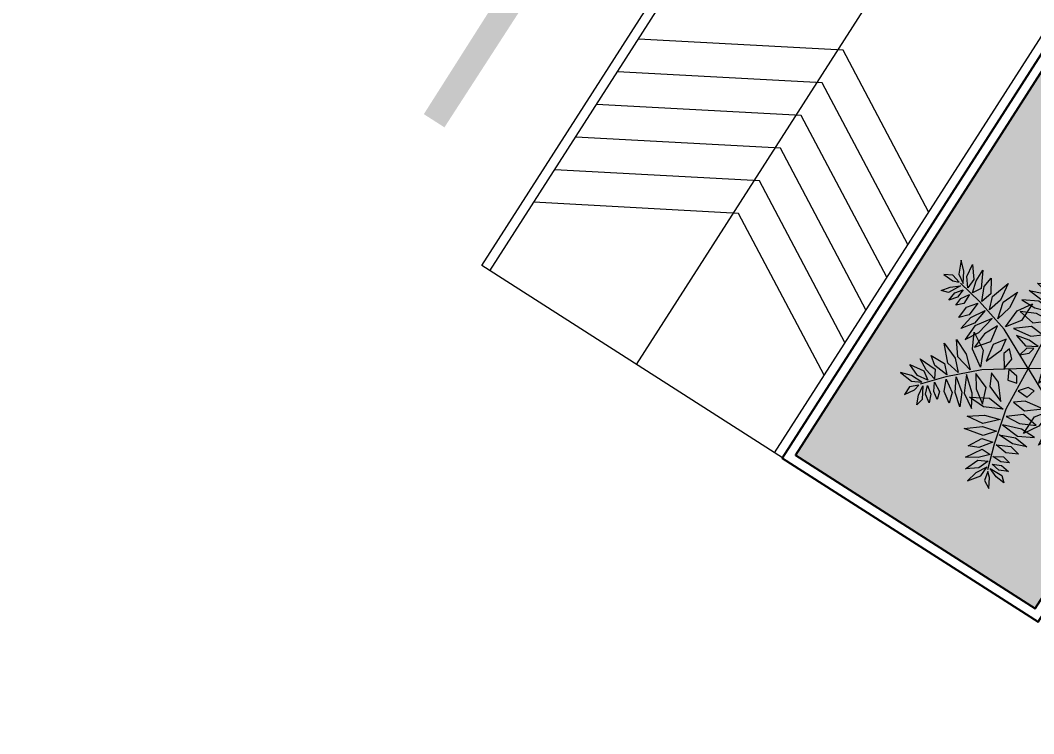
# Model space of a CAD drawing. Header units: inches. Extents: x 249 to 1192, y -18 to 440.
# Drawn here: x 915.28 to 925.79, y 214.72 to 222.12 of the extents above; entities that cross this region are included whole.
import ezdxf

# ---------------------------------------------------------------- set-up
doc = ezdxf.new("R2010")
doc.units = ezdxf.units.IN
doc.header["$MEASUREMENT"] = 0
for name, color, linetype, lineweight in [('DIMENSI', 85, 'Continuous', 20), ('DINDING', 6, 'Continuous', 0), ('VEGETASI', 60, 'Continuous', 0)]:
    doc.layers.add(name, color=color, linetype=linetype, lineweight=lineweight)
doc.layers.add('KANSTEEN', color=204, linetype='Continuous')
doc.layers.add('RUMPUT', color=86, linetype='Continuous')
doc.styles.get("Standard").update_dxf_attribs({"font": 'arial.ttf'})
doc.dimstyles.new('UK. GDG PERTEMUAN', dxfattribs={"dimtxt": 0.5, "dimasz": 0.5, "dimexe": 0.5, "dimexo": 0.05, "dimgap": 0.1, "dimtad": 2, "dimdec": 0, "dimlfac": 100, "dimzin": 0, "dimdsep": 46, "dimtxsty": 'Standard', "dimblk": 'OBLIQUE', "dimcen": 0.09, "dimclrd": 8, "dimclre": 256, "dimclrt": 256, "dimadec": 0, "dimazin": 0, "dimtfac": 1, "dimtdec": 0, "dimtofl": 0, "dimtmove": 0, "dimatfit": 3, "dimldrblk": 'OBLIQUE', "dimfxl": 0, "dimtolj": 1, "dimtzin": 0, "dimarcsym": 0})
pattern_1 = [(57.36874968947846, (-1.13686837721616e-13, 150.3474551388494), (-0.0535506494527033, 0.244197313478704), [0.046875, -0.30667839075]), (12.36874968947846, (-1.13686837721616e-13, 150.3474551388494), (-0.05355064946683093, 0.2441973135431277), [0.04687499999999999, -0.2031249999999999]), (102.3687496894784, (-1.13686837721616e-13, 150.3474551388494), (-0.2441973135431277, -0.05355064946683093), [0.04687499999999999, -0.203125])]

# ---------------------------------------------------------------- blocks, each defined once
blk = doc.blocks.new('_Oblique')
at = {"color": 0, "linetype": 'ByBlock', "lineweight": -2}
blk.add_line((-0.5, -0.5), (0.5, 0.5), dxfattribs=at)
blk = doc.blocks.new('*D549')
at = {"layer": 'DEFPOINTS', "color": 0}
for p in [(912.3841762829372, 219.6241643303049), (910.8924668933257, 217.2944438795872), (921.4207539778722, 212.2342185774839)]:
    blk.add_point(p, dxfattribs=at)
at = {"layer": 'DIMENSI', "lineweight": -2}
for p, q in [((912.3572147731414, 219.5820564095591), (910.6228517953679, 216.8733646721296)), ((921.3937924680764, 212.1921106567382), (920.3877728066141, 210.6209302408642))]:
    blk.add_line(p, q, dxfattribs=at)
at = {"layer": 'DIMENSI', "color": 8, "lineweight": -2}
blk.add_line((920.6573879045719, 211.0420094483218), (910.8924668933257, 217.2944438795872), dxfattribs=at)
at = {"layer": 'DIMENSI', "color": 8, "lineweight": -2, "xscale": 0.5, "yscale": 0.5, "zscale": 0.5}
for p, rotation in [((910.8924668933257, 217.2944438795872), 147.368749689479), ((920.6573879045719, 211.0420094483218), 327.368749689479)]:
    blk.add_blockref('_Oblique', p, dxfattribs=dict(at, rotation=rotation))
at = {"layer": 'DIMENSI', "insert": (915.5833461932581, 213.8690191534439), "char_height": 0.5, "attachment_point": 5, "rotation": 327.36874968947905}
blk.add_mtext('\\A1;1160', dxfattribs=at)
blk = doc.blocks.new('palm')
for p, q in [((-1.634780773412785, 6.334208638436394), (-1.367129875099636, 5.833265981898876)), ((-1.227314728472265, 6.098957992406213), (-1.634780773412785, 6.334208638436394)), ((-0.4976721973653184, 6.598171261226526), (-0.933268885302823, 6.0083710004983)), ((-0.6328262671158882, 6.022963906478253), (-0.4976721973653184, 6.598171261226526)), ((-1.367129875099636, 5.833265981898876), (-1.116997261487995, 5.61956896931224)), ((-1.116997261487995, 5.61956896931224), (-1.227314728472265, 6.098957992406213)), ((-0.9542587877367623, 5.466226492339047), (-0.6328262671158882, 6.022963906478253)), ((-0.933268885302823, 6.0083710004983), (-0.9542587877367623, 5.466226492339047)), ((-0.617978619367932, 5.707567470453796), (-0.07163225590193179, 6.12455317430431)), ((-0.07163225590193179, 6.12455317430431), (-0.3699571186443791, 5.396113719601999)), ((-2.142180098642712, 5.66709308870486), (-1.642042186955223, 5.615879586694064)), ((-1.844592448163894, 5.406202755693812), (-2.142180098642712, 5.66709308870486)), ((-1.13997760383063, 5.415090486741974), (-1.844592448163894, 5.406202755693812)), ((-1.642042186955223, 5.615879586694064), (-1.13997760383063, 5.415090486741974)), ((-0.6300786872743629, 4.239817918321933), (-1.062833803312969, 5.548707470559748)), ((-0.8423899533518124, 5.154200153730926), (-0.617978619367932, 5.707567470453796)), ((-0.3699571186443791, 5.396113719601999), (-0.8423899533518124, 5.154200153730926)), ((-0.7476640996319475, 4.812481176661095), (-0.3023767071572365, 5.277915753482375)), ((-0.3023767071572365, 5.277915753482375), (0.2555234852479771, 5.609050492406823)), ((0.2555234852479771, 5.609050492406823), (-0.2464706868631765, 4.810146099145641)), ((-2.015463505813386, 5.039670203375863), (-1.564459424640518, 5.244467971147969)), ((-1.552841937926132, 4.97052657858876), (-2.015463505813386, 5.039670203375863)), ((-1.818871168536134, 4.639138537109829), (-1.415570112745627, 4.831887384614674)), ((-1.564459424640518, 5.244467971147969), (-1.106123740319163, 5.167901186752715)), ((-1.106123740319163, 5.167901186752715), (-1.552841937926132, 4.97052657858876)), ((-1.415570112745627, 4.831887384614674), (-0.9229482456576079, 4.814705987868365)), ((-0.9229482456576079, 4.814705987868365), (-1.397244204737945, 4.534277813727385)), ((-0.2464706868631765, 4.810146099145641), (-0.7476640996319475, 4.812481176661095)), ((-0.5196406580216717, 4.195851548371138), (-0.05832933301280718, 4.830190766806481)), ((-0.05832933301280718, 4.830190766806481), (0.4548502279649256, 5.04857919056667)), ((0.4548502279649256, 5.04857919056667), (0.06726810097461566, 4.341979773904313)), ((-1.973838966630865, 4.006087751840823), (-1.37867030822963, 4.29591048353177)), ((-1.397244204737945, 4.534277813727385), (-1.818871168536134, 4.639138537109829)), ((-0.7450504778826144, 4.217118887943798), (-1.423823369608726, 3.876589591454831)), ((-1.37867030822963, 4.29591048353177), (-0.7450504778826144, 4.217118887943798)), ((-0.1647095395601355, 2.387528305363958), (-0.6300786872743629, 4.239817918321933)), ((0.06726810097461566, 4.341979773904313), (-0.5196406580216717, 4.195851548371138)), ((0.08528236270649359, 4.173218389929389), (1.113320056872908, 4.40117750952777)), ((1.113320056872908, 4.40117750952777), (0.3620007837307639, 3.805606312627788)), ((3.528181345755002, 3.830063847242855), (3.356750653329073, 4.265277592203347)), ((3.356750653329073, 4.265277592203347), (3.759612747322535, 3.97709557019698)), ((3.759612747322535, 4.300565249999636), (3.836756547840196, 4.688728821478435)), ((4.11961711285403, 3.694794750685105), (3.759612747322535, 4.300565249999636)), ((3.836756547840196, 4.688728821478435), (4.042473312336369, 4.229990045118029)), ((4.042473312336369, 4.229990045118029), (4.11961711285403, 3.694794750685105)), ((4.66819526218751, 4.58286606951151), (4.36819160579762, 4.100602151054773)), ((4.66819526218751, 4.112364666754729), (4.66819526218751, 4.58286606951151)), ((-2.139553081084159, 3.448524336694391), (-1.416803302039625, 3.724073336910806)), ((-1.423823369608726, 3.876589591454831), (-1.973838966630865, 4.006087751840823)), ((-1.416803302039625, 3.724073336910806), (-0.5931788827583659, 3.703841017239029)), ((-0.5931788827583659, 3.703841017239029), (-1.385060440705274, 3.379127298641833)), ((-0.3723027135420125, 3.615908277337439), (0.08528236270649359, 4.173218389929389)), ((0.3620007837307639, 3.805606312627788), (-0.3723027135420125, 3.615908277337439)), ((0.4362896165403072, 3.663740057469113), (1.337057836353779, 3.77712472161511)), ((1.337057836353779, 3.77712472161511), (0.6004588954383507, 3.242337611838593)), ((2.645313467975939, 3.171361971937586), (2.482454321230762, 3.712438579575974)), ((2.482454321230762, 3.712438579575974), (3.031032470578793, 3.341918726291624)), ((3.228177689365111, 3.477187822849373), (3.108176271096454, 3.894757849629968)), ((3.108176271096454, 3.894757849629968), (3.476752182308701, 3.641863374694367)), ((3.356750653329073, 2.665573022095487), (4.273904713889351, 3.694794750685105)), ((3.92247189405316, 3.541881825236487), (3.528181345755002, 3.830063847242855)), ((3.759612747322535, 3.97709557019698), (3.92247189405316, 3.541881825236487)), ((4.736767517024418, 3.812420129048405), (4.256761622513295, 3.559525654127356)), ((4.308190896656015, 3.777132471252116), (4.66819526218751, 4.112364666754729)), ((4.36819160579762, 4.100602151054773), (4.308190896656015, 3.777132471252116)), ((5.46534779376816, 3.730082297770423), (4.736767517024418, 3.812420129048405)), ((4.899626663755043, 3.559525654127356), (5.46534779376816, 3.730082297770423)), ((-3.571471947027021, 2.160465929933707), (-3.25487143821374, 3.164752192489686)), ((-3.25487143821374, 3.164752192489686), (-3.114751398577937, 2.216305081907194)), ((-1.423072761535877, 3.242712805164047), (-2.203400601269095, 2.832148121655337)), ((-1.385060440705274, 3.379127298641833), (-2.139553081084159, 3.448524336694391)), ((-0.4541646061552456, 3.168293556969729), (-1.423072761535877, 3.242712805164047)), ((-1.406050343139214, 2.83698279048258), (-0.4541646061552456, 3.168293556969729)), ((-0.2029764914623229, 3.003474968892988), (0.4362896165403072, 3.663740057469113)), ((0.6004588954383507, 3.242337611838593), (-0.2029764914623229, 3.003474968892988)), ((2.096735318627907, 2.853773605340393), (1.351011950493557, 3.324274897386204)), ((1.351011950493557, 3.324274897386204), (1.75387404448702, 2.636166677504661)), ((2.233879828287172, 2.889061152425711), (1.916733080506674, 3.577169372321805)), ((1.916733080506674, 3.577169372321805), (2.516740393301006, 3.089024251370574)), ((3.279606852811412, 2.753792055867962), (2.645313467975939, 3.171361971937586)), ((3.031032470578793, 3.341918726291624), (3.279606852811412, 2.753792055867962)), ((3.708183583876234, 3.206649629733874), (3.228177689365111, 3.477187822849373)), ((3.476752182308701, 3.641863374694367), (3.708183583876234, 3.206649629733874)), ((4.042473312336369, 3.306631179206306), (4.633909079420846, 3.388968899773317)), ((4.488193024066277, 3.018449046488968), (4.042473312336369, 3.306631179206306)), ((4.256761622513295, 3.559525654127356), (4.899626663755043, 3.559525654127356)), ((4.633909079420846, 3.388968899773317), (5.268202574981842, 3.124311909166863)), ((-5.963019991133478, 2.868088852759684), (-5.670036402327241, 2.195950871449895)), ((-5.532452930870932, 2.463438252350898), (-5.963019991133478, 2.868088852759684)), ((-5.339834720172803, 3.000241265151999), (-4.858150142725208, 2.377664673113031)), ((-5.251887698788778, 2.318598570680479), (-5.339834720172803, 3.000241265151999)), ((-4.72981841400906, 3.025815080181928), (-4.288944109895965, 2.191623139835428)), ((-4.721997476386605, 2.377091974660289), (-4.72981841400906, 3.025815080181928)), ((-4.21223251792253, 2.364580732944887), (-4.144772779400228, 2.91820146291866)), ((-4.144772779400228, 2.91820146291866), (-3.726630718418164, 2.2292457644362)), ((-2.954747219555429, 2.209707923291717), (-2.602557038379018, 3.046488465130096)), ((-2.602557038379018, 3.046488465130096), (-2.507717264961684, 2.141181502054678)), ((-2.203400601269095, 2.832148121655337), (-1.406050343139214, 2.83698279048258)), ((-2.088513060327386, 2.214950776804471), (-1.621910723333713, 2.959426342029474)), ((-1.166912034386769, 2.639530907326844), (-1.945376749732532, 2.267480721377069)), ((-1.621910723333713, 2.959426342029474), (-1.629497068235651, 1.925700743566267)), ((-0.3786929567286279, 2.699125203158474), (-1.166912034386769, 2.639530907326844)), ((-1.073737658793107, 2.130449135060189), (-0.3786929567286279, 2.699125203158474)), ((-0.04439647501567379, 2.466528809149168), (0.8739471554144984, 2.916180688684108)), ((1.751983021385968, 2.884329110966064), (0.852957252995111, 2.374036291235825)), ((0.8739471554144984, 2.916180688684108), (1.751983021385968, 2.884329110966064)), ((1.702444770329748, 2.330340826592874), (0.9910075849620625, 2.818485947544104)), ((0.9910075849620625, 2.818485947544104), (1.308154332742561, 1.995108631104813)), ((1.75387404448702, 2.636166677504661), (2.516740393301006, 1.977464802199393)), ((1.985305446054554, 1.336406755799544), (3.356750653329073, 2.665573022095487)), ((2.516740393301006, 1.977464802199393), (2.096735318627907, 2.853773605340393)), ((2.911030941584613, 2.365628484389163), (2.233879828287172, 2.889061152425711)), ((2.516740393301006, 3.089024251370574), (2.911030941584613, 2.365628484389163)), ((3.793898819378228, 3.053736704285257), (4.41962076924392, 2.900823778822087)), ((4.042473312336369, 2.618522959310212), (3.793898819378228, 3.053736704285257)), ((4.41962076924392, 2.900823778822087), (4.985342009968008, 2.583235301513923)), ((5.268202574981842, 3.124311909166863), (4.488193024066277, 3.018449046488968)), ((-5.670036402327241, 2.195950871449895), (-5.211020520946477, 1.906700948922662)), ((-5.211020520946477, 1.906700948922662), (-5.532452930870932, 2.463438252350898)), ((-4.88486326567363, 1.847568974539172), (-5.251887698788778, 2.318598570680479)), ((-4.858150142725208, 2.377664673113031), (-4.88486326567363, 1.847568974539172)), ((-4.541563029735698, 1.75874447239039), (-4.721997476386605, 2.377091974660289)), ((-4.288944109895965, 2.191623139835428), (-4.541563029735698, 1.75874447239039)), ((-3.893534402741352, 1.647903793927981), (-4.21223251792253, 2.364580732944887)), ((-3.726630718418164, 2.2292457644362), (-3.893534402741352, 1.647903793927981)), ((-3.31761983789329, 1.485530549674877), (-3.571471947027021, 2.160465929933707)), ((-3.114751398577937, 2.216305081907194), (-3.31761983789329, 1.485530549674877)), ((-2.702573904069141, 1.325954704385367), (-2.954747219555429, 2.209707923291717)), ((-2.507717264961684, 2.141181502054678), (-2.702573904069141, 1.325954704385367)), ((-2.158274885034189, 1.194815945025766), (-2.088513060327386, 2.214950776804471)), ((-1.945376749732532, 2.267480721377069), (-1.073737658793107, 2.130449135060189)), ((0, 0), (-0.1647095395601355, 2.387528305363958)), ((0.852957252995111, 2.374036291235825), (-0.04439647501567379, 2.466528809149168)), ((1.171009712372324, 1.859839534547064), (0.2795702888979577, 2.195071730035124)), ((0.2795702888979577, 2.195071730035124), (0.905292238749098, 1.424625789572019)), ((2.148164482074208, 1.677520264507621), (1.702444770329748, 2.330340826592874)), ((2.945317124365829, 2.130377727662562), (3.656754309718963, 2.012752459995681)), ((3.476752182308701, 1.589301230720594), (2.945317124365829, 2.130377727662562)), ((3.37389374471968, 2.547947754428606), (4.153903295620694, 2.465610033861594)), ((3.793898819378228, 2.112734009468113), (3.37389374471968, 2.547947754428606)), ((4.599623007365153, 2.130377727662562), (3.793898819378228, 2.112734009468113)), ((4.985342009968008, 2.583235301513923), (4.042473312336369, 2.618522959310212)), ((4.153903295620694, 2.465610033861594), (4.599623007365153, 2.130377727662562)), ((-5.895509990659775, 1.986593325666036), (-6.302976035614847, 1.751342679635854)), ((-6.302976035614847, 1.751342679635854), (-5.735321480897255, 1.732663830844103)), ((-5.42518815814401, 1.842436498060124), (-5.895509990659775, 1.986593325666036)), ((-5.735321480897255, 1.732663830844103), (-5.42518815814401, 1.842436498060124)), ((-5.684515499291592, 1.385889541576034), (-5.25959471668466, 1.720295736056869)), ((-5.25959471668466, 1.720295736056869), (-5.604205195486429, 1.105637505694176)), ((-3.986829340603435, 1.574244785515475), (-5.336738517202321, 1.853912609163672)), ((-5.324072171963053, 1.267372290240019), (-5.028595634372323, 1.626019361516228)), ((-5.028595634372323, 1.626019361516228), (-5.081023283695686, 1.140462731345906)), ((-4.892322295054328, 1.190024009920307), (-4.631131829533842, 1.60805635813449)), ((-4.631131829533842, 1.60805635813449), (-4.625421894103056, 1.057089880167041)), ((-1.629497068235651, 1.925700743566267), (-2.158274885034189, 1.194815945025766)), ((-1.025163352343952, 1.944043922194396), (-1.761202769193915, 1.339650866197189)), ((-0.3098023023630958, 1.877444393816404), (-1.025163352343952, 1.944043922194396)), ((-0.7811159782140749, 1.496318935518502), (-0.3098023023630958, 1.877444393816404)), ((1.471013368762215, 1.207018861736287), (1.171009712372324, 1.859839534547064)), ((1.308154332742561, 1.995108631104813), (2.148164482074208, 1.677520264507621)), ((2.49959741262137, 1.677520264507621), (3.391036836095736, 1.454032134162844)), ((3.108176271096454, 1.101156109769363), (2.49959741262137, 1.677520264507621)), ((4.36819160579762, 1.236425206327112), (3.476752182308701, 1.589301230720594)), ((3.656754309718963, 2.012752459995681), (4.36819160579762, 1.236425206327112)), ((-5.978936646497459, 0.9783641565154539), (-5.684515499291592, 1.385889541576034)), ((-5.604205195486429, 1.105637505694176), (-5.978936646497459, 0.9783641565154539)), ((-5.372214159142459, 0.7743925004615448), (-5.324072171963053, 1.267372290240019)), ((-5.081023283695686, 1.140462731345906), (-5.372214159142459, 0.7743925004615448)), ((-4.927047328921617, 0.744380687494413), (-4.892322295054328, 1.190024009920307)), ((-4.625421894103056, 1.057089880167041), (-4.927047328921617, 0.744380687494413)), ((-4.409702778793871, 0.9539916465437273), (-4.024657330694026, 1.463326832061284)), ((-4.024657330694026, 1.463326832061284), (-4.069136837584665, 0.7052276195172453)), ((-2.150014985614689, 1.051121549564414), (-3.986829340603435, 1.574244785515475)), ((-3.933543806037051, 0.6350489748292603), (-3.504209824342979, 1.338212532849866)), ((-3.504209824342979, 1.338212532849866), (-3.618940379703417, 0.4900660355197033)), ((-2.970904999456252, 1.190828754770337), (-3.519808080163784, 0.3889391998236533)), ((-3.159924387611682, 0.2008161129924702), (-2.970904999456252, 1.190828754770337)), ((0, 0), (-2.150014985614689, 1.051121549564414)), ((-1.761202769193915, 1.339650866197189), (-0.7811159782140749, 1.496318935518502)), ((-0.7539706467068754, 1.272797924568295), (-1.432113603339531, 1.115876441996079)), ((-1.432113603339531, 1.115876441996079), (-0.7429696992912795, 0.9278518862993224)), ((-0.1830857095337706, 1.250021619198378), (-0.7539706467068754, 1.272797924568295)), ((-0.7429696992912795, 0.9278518862993224), (-0.1830857095337706, 1.250021619198378)), ((0, 0), (1.985305446054554, 1.336406755799544)), ((0.7252900006278651, 1.289356582317851), (0.245284216827713, 1.17173131465097)), ((0.245284216827713, 1.17173131465097), (0.4424294356285827, 0.8659054637537338)), ((0.9910075849620625, 0.7835676324611995), (0.7252900006278651, 1.289356582317851)), ((0.905292238749098, 1.424625789572019), (1.471013368762215, 1.207018861736287)), ((2.113878410018515, 1.271712864123401), (2.962460215741885, 0.7012299118941883)), ((2.482454321230762, 0.4483354369731387), (2.113878410018515, 1.271712864123401)), ((3.939614874732797, 0.7306362564850133), (3.108176271096454, 1.101156109769363)), ((3.391036836095736, 1.454032134162844), (3.939614874732797, 0.7306362564850133)), ((-4.456293287876179, 0.2936491722502979), (-4.409702778793871, 0.9539916465437273)), ((-4.069136837584665, 0.7052276195172453), (-4.456293287876179, 0.2936491722502979)), ((-4.056286161590833, -0.1286451463383855), (-3.933543806037051, 0.6350489748292603)), ((-2.526857438802836, 1.021604938650853), (-2.869356804716517, 0.3091899700229988)), ((-2.381891991535667, 0.1353405039553763), (-2.526857438802836, 1.021604938650853)), ((-1.780815781850833, 0.6704255320801167), (-2.1961731754418, 0.08420438764733262)), ((-1.686408216963173, 0.07169314593193121), (-1.780815781850833, 0.6704255320801167)), ((-0.6307164827303495, 0.8520507664215984), (-0.7404420985549223, 0.3718790295970393)), ((-0.7404420985549223, 0.3718790295970393), (-0.3859491669427371, 0.7102794997190358)), ((-0.3083612012851518, 1.032354797702283), (-0.6307164827303495, 0.8520507664215984)), ((-0.3859491669427371, 0.7102794997190358), (-0.3083612012851518, 1.032354797702283)), ((0.4424294356285827, 0.8659054637537338), (0.9910075849620625, 0.7835676324611995)), ((1.471680944974651, 0.6439815430785529), (1.185399134919862, 0.04979753190127667)), ((1.479260647349292, 0.01655865774955601), (1.471680944974651, 0.6439815430785529)), ((2.04077305807732, 0.855420863837935), (1.686408216963173, -0.07169325664290227)), ((2.1961731754418, -0.08420449835830368), (2.04077305807732, 0.855420863837935)), ((2.936384223983623, 0.5510052261670353), (2.381891880824696, -0.1353405039553763)), ((2.869356804716517, -0.3091900807339698), (2.936384223983623, 0.5510052261670353)), ((2.962460215741885, 0.7012299118941883), (3.37389374471968, -0.07509723106340971)), ((-3.618940379703417, 0.4900660355197033), (-4.056286161590833, -0.1286451463383855)), ((-3.519808080163784, 0.3889391998236533), (-3.554412551762653, -0.4921267757454189)), ((-3.554412551762653, -0.4921267757454189), (-3.159924387611682, 0.2008161129924702)), ((-3.37389374471968, 0.07509723106340971), (-2.482454321230762, -0.4483355476841098)), ((-2.962460215741885, -0.7012300226051593), (-3.37389374471968, 0.07509723106340971)), ((-2.869356804716517, 0.3091899700229988), (-2.936384334694594, -0.5510053368780063)), ((-2.936384334694594, -0.5510053368780063), (-2.381891991535667, 0.1353405039553763)), ((-2.1961731754418, 0.08420438764733262), (-2.04077305807732, -0.855420863837935)), ((-2.04077305807732, -0.855420863837935), (-1.686408216963173, 0.07169314593193121)), ((0, 0), (-1.985305446054554, -1.336406755799544)), ((-1.36266707831237, 0.3488284976483556), (-1.479260647349292, -0.01655876846052706)), ((-0.9711108247429365, -0.04979753190127667), (-1.36266707831237, 0.3488284976483556)), ((0, 0), (0.1647095395601355, -2.387528305363958)), ((0, 0), (2.150014874903718, -1.051121549564414)), ((0.913863784444402, 0.442454234478646), (0.7252900006278651, 0.1248657571704825)), ((0.7252900006278651, 0.1248657571704825), (0.8710060559824342, -0.3456355348898796)), ((0.8710060559824342, -0.3456355348898796), (1.00815067635267, 0.1248657571704825)), ((1.00815067635267, 0.1248657571704825), (0.913863784444402, 0.442454234478646)), ((1.185399134919862, 0.04979753190127667), (1.174093294495833, -0.4664538760116557)), ((1.174093294495833, -0.4664538760116557), (1.479260647349292, 0.01655865774955601)), ((3.37389374471968, -0.07509723106340971), (2.482454321230762, 0.4483354369731387)), ((3.554412551762653, 0.4921267757454189), (3.159924387611682, -0.2008161129924702)), ((3.519808080163784, -0.3889393105346244), (3.554412551762653, 0.4921267757454189)), ((3.618940379703417, -0.4900661462306743), (4.056286161590833, 0.1286451463383855)), ((4.056286161590833, 0.1286451463383855), (3.93354369532608, -0.6350490855402313)), ((-2.482454321230762, -0.4483355476841098), (-2.113878410018515, -1.271712864123401)), ((-1.479260647349292, -0.01655876846052706), (-1.043104324620799, -0.6675066851894371)), ((-1.043104324620799, -0.6675066851894371), (-0.9711108247429365, -0.04979753190127667)), ((1.686408216963173, -0.07169325664290227), (1.780815781850833, -0.6704255320801167)), ((1.780815781850833, -0.6704255320801167), (2.1961731754418, -0.08420449835830368)), ((2.381891880824696, -0.1353405039553763), (2.526857438802836, -1.021604938650853)), ((2.526857438802836, -1.021604938650853), (2.869356804716517, -0.3091900807339698)), ((3.159924387611682, -0.2008161129924702), (2.970904999456252, -1.190828754770337)), ((2.970904999456252, -1.190828754770337), (3.519808080163784, -0.3889393105346244)), ((3.504209824342979, -1.338212532849866), (3.618940379703417, -0.4900661462306743)), ((4.069136837584665, -0.7052276195172453), (4.456293287876179, -0.2936492829612689)), ((4.456293287876179, -0.2936492829612689), (4.409702778793871, -0.9539917572401464)), ((-3.939614985443768, -0.7306363671959843), (-3.108176271096454, -1.101156109769363)), ((-3.391036836095736, -1.454032134162844), (-3.939614985443768, -0.7306363671959843)), ((-2.113878410018515, -1.271712864123401), (-2.962460215741885, -0.7012300226051593)), ((-0.2709988539136248, -0.6424173334235093), (-0.8195768925361335, -0.5600796128419461)), ((-0.8195768925361335, -0.5600796128419461), (-0.5538594189129071, -1.065868562684045)), ((-0.5538594189129071, -1.065868562684045), (-0.07385352440178394, -0.9482431843207451)), ((-0.07385352440178394, -0.9482431843207451), (-0.2709988539136248, -0.6424173334235093)), ((0.5286813891143538, -0.8161079318524571), (0.1830857095337706, -1.250021619198378)), ((0.8921069997013547, -0.7982880753843347), (0.5286813891143538, -0.8161079318524571)), ((0.7539705359959044, -1.272797924568295), (0.8921069997013547, -0.7982880753843347)), ((3.93354369532608, -0.6350490855402313), (3.504209824342979, -1.338212532849866)), ((4.024657330694026, -1.463326832061284), (4.069136837584665, -0.7052276195172453)), ((4.409702778793871, -0.9539917572401464), (4.024657330694026, -1.463326832061284)), ((4.625421894103056, -1.057089990878012), (4.927047328921617, -0.744380687494413)), ((4.927047328921617, -0.744380687494413), (4.892322295054328, -1.190024009920307)), ((5.081023283695686, -1.140462731345906), (5.372214159142459, -0.7743926111725159)), ((5.372214159142459, -0.7743926111725159), (5.324072171963053, -1.26737240095099)), ((5.604205084775458, -1.105637505694176), (5.978936535786488, -0.978364267226425)), ((5.978936535786488, -0.978364267226425), (5.684515499291592, -1.385889652287005)), ((-4.36819160579762, -1.236425317038083), (-3.476752182308701, -1.589301230720594)), ((-3.656754420429934, -2.012752459995681), (-4.36819160579762, -1.236425317038083)), ((-2.49959741262137, -1.677520264507621), (-3.391036836095736, -1.454032134162844)), ((-1.985305446054554, -1.336406755799544), (-3.356750764040044, -2.665573132806458)), ((-3.108176271096454, -1.101156109769363), (-2.49959741262137, -1.677520264507621)), ((-0.905292238749098, -1.424625789572019), (-1.471013479473186, -1.207018972447258)), ((-1.471013479473186, -1.207018972447258), (-1.171009823083295, -1.859839534547064)), ((-0.2795703995943768, -2.195071730035124), (-0.905292238749098, -1.424625789572019)), ((0.1830857095337706, -1.250021619198378), (0.7539705359959044, -1.272797924568295)), ((0.7811159782140749, -1.496319046229473), (0.3098023023630958, -1.877444504527375)), ((1.761202658482944, -1.339650866197189), (0.7811159782140749, -1.496319046229473)), ((1.025163352343952, -1.944044032905367), (1.761202658482944, -1.339650866197189)), ((1.629497068235651, -1.925700743566267), (2.158274774323218, -1.194815945025766)), ((2.158274774323218, -1.194815945025766), (2.088513060327386, -2.214950776804471)), ((2.150014874903718, -1.051121549564414), (3.986829340603435, -1.574244896226446)), ((2.507717264961684, -2.141181502054678), (2.702573793372721, -1.325954704385367)), ((2.702573793372721, -1.325954704385367), (2.954747108844458, -2.209708034002688)), ((3.114751287866966, -2.216305081907194), (3.31761983789329, -1.485530549674877)), ((3.31761983789329, -1.485530549674877), (3.571471947027021, -2.160465929933707)), ((3.986829340603435, -1.574244896226446), (5.336738517202321, -1.853912719874643)), ((4.631131829533842, -1.60805635813449), (4.625421894103056, -1.057089990878012)), ((4.892322295054328, -1.190024009920307), (4.631131829533842, -1.60805635813449)), ((5.028595523661352, -1.626019361516228), (5.081023283695686, -1.140462731345906)), ((5.324072171963053, -1.26737240095099), (5.028595523661352, -1.626019361516228)), ((5.25959471668466, -1.720295736056869), (5.604205084775458, -1.105637505694176)), ((5.684515499291592, -1.385889652287005), (5.25959471668466, -1.720295736056869)), ((-2.945317124365829, -2.130377838358982), (-3.656754420429934, -2.012752459995681)), ((-3.476752182308701, -1.589301230720594), (-2.945317124365829, -2.130377838358982)), ((-1.75387404448702, -2.636166788215633), (-2.516740503997426, -1.977464912910364)), ((-2.516740503997426, -1.977464912910364), (-2.096735318627907, -2.853773605340393)), ((-1.308154332742561, -1.995108631104813), (-2.148164592785179, -1.677520264507621)), ((-2.148164592785179, -1.677520264507621), (-1.702444881040719, -2.330340937303845)), ((-0.9910075849620625, -2.818486058255075), (-1.308154332742561, -1.995108631104813)), ((-1.171009823083295, -1.859839534547064), (-0.2795703995943768, -2.195071730035124)), ((0.3098023023630958, -1.877444504527375), (1.025163352343952, -1.944044032905367)), ((1.621910723333713, -2.959426342029474), (1.629497068235651, -1.925700743566267)), ((3.726630718418164, -2.229245875147171), (3.893534292030381, -1.647903904638952)), ((3.893534292030381, -1.647903904638952), (4.21223251792253, -2.364580732944887)), ((4.288943999184994, -2.191623139835428), (4.541562919024727, -1.75874447239039)), ((4.541562919024727, -1.75874447239039), (4.721997476386605, -2.377091974660289)), ((4.858150142725208, -2.377664673113031), (4.88486326567363, -1.847569085235591)), ((4.88486326567363, -1.847569085235591), (5.251887698788778, -2.318598570680479)), ((5.670036402327241, -2.195950982160866), (5.211020410235506, -1.906700948922662)), ((5.211020410235506, -1.906700948922662), (5.532452930870932, -2.463438363061869)), ((5.735321480897255, -1.732663830844103), (5.42518815814401, -1.842436498060124)), ((5.42518815814401, -1.842436498060124), (5.895509879948804, -1.986593325666036)), ((6.302976035614847, -1.751342679635854), (5.735321480897255, -1.732663830844103)), ((5.895509879948804, -1.986593325666036), (6.302976035614847, -1.751342679635854)), ((-4.985342009968008, -2.583235412224894), (-4.042473312336369, -2.618522959310212)), ((-4.41962076924392, -2.900823778822087), (-4.985342009968008, -2.583235412224894)), ((-4.599623007365153, -2.130377838358982), (-3.793898930089199, -2.112734009468113)), ((-4.153903295620694, -2.465610033861594), (-4.599623007365153, -2.130377838358982)), ((-3.37389374471968, -2.547947754428606), (-4.153903295620694, -2.465610033861594)), ((-4.042473312336369, -2.618522959310212), (-3.793898930089199, -3.053736704285257)), ((-3.793898930089199, -2.112734009468113), (-3.37389374471968, -2.547947754428606)), ((-2.516740503997426, -3.089024362081545), (-2.911030941584613, -2.365628484389163)), ((-2.911030941584613, -2.365628484389163), (-2.233879938998143, -2.889061263136682)), ((-1.751983021385968, -2.884329110966064), (-0.852957252995111, -2.374036291235825)), ((-1.702444881040719, -2.330340937303845), (-0.9910075849620625, -2.818486058255075)), ((0.04439636430470273, -2.466528809149168), (-0.8739471554144984, -2.916180799395079)), ((-0.852957252995111, -2.374036291235825), (0.04439636430470273, -2.466528809149168)), ((0.1647095395601355, -2.387528305363958), (0.6300786872743629, -4.239817918321933)), ((1.073737658793107, -2.13044924577116), (0.3786928460176568, -2.699125203158474)), ((1.945376639021561, -2.267480721377069), (1.073737658793107, -2.13044924577116)), ((1.166911923675798, -2.639530907326844), (1.945376639021561, -2.267480721377069)), ((2.088513060327386, -2.214950776804471), (1.621910723333713, -2.959426342029474)), ((2.602557038379018, -3.046488465130096), (2.507717264961684, -2.141181502054678)), ((2.954747108844458, -2.209708034002688), (2.602557038379018, -3.046488465130096)), ((3.25487143821374, -3.164752303200657), (3.114751287866966, -2.216305081907194)), ((3.571471947027021, -2.160465929933707), (3.25487143821374, -3.164752303200657)), ((4.144772779400228, -2.91820146291866), (3.726630718418164, -2.229245875147171)), ((4.21223251792253, -2.364580732944887), (4.144772779400228, -2.91820146291866)), ((4.72981841400906, -3.025815190892899), (4.288943999184994, -2.191623139835428)), ((4.721997476386605, -2.377091974660289), (4.72981841400906, -3.025815190892899)), ((5.339834720172803, -3.00024137586297), (4.858150142725208, -2.377664673113031)), ((5.251887698788778, -2.318598570680479), (5.339834720172803, -3.00024137586297)), ((5.532452930870932, -2.463438363061869), (5.963019991133478, -2.868088852759684)), ((5.963019991133478, -2.868088852759684), (5.670036402327241, -2.195950982160866)), ((-5.268202574981842, -3.124311909166863), (-4.488193024066277, -3.018449157199939)), ((-4.633909079420846, -3.388968899773317), (-5.268202574981842, -3.124311909166863)), ((-4.488193024066277, -3.018449157199939), (-4.042473312336369, -3.306631179206306)), ((-3.793898930089199, -3.053736704285257), (-4.41962076924392, -2.900823778822087)), ((-3.356750764040044, -2.665573132806458), (-4.273904713889351, -3.694794750685105)), ((-3.031032470578793, -3.341918837002595), (-3.279606963522383, -2.753792055867962)), ((-3.279606963522383, -2.753792055867962), (-2.645313467975939, -3.171362082648557)), ((-1.916733191217645, -3.577169483018224), (-2.516740503997426, -3.089024362081545)), ((-2.233879938998143, -2.889061263136682), (-1.916733191217645, -3.577169483018224)), ((-2.096735318627907, -2.853773605340393), (-1.351011950493557, -3.324275008097175)), ((-1.351011950493557, -3.324275008097175), (-1.75387404448702, -2.636166788215633)), ((-0.8739471554144984, -2.916180799395079), (-1.751983021385968, -2.884329110966064)), ((-0.6004590061347699, -3.242337611838593), (0.2029764914623229, -3.003474968892988)), ((0.2029764914623229, -3.003474968892988), (-0.4362897272512782, -3.663740168180084)), ((0.3786928460176568, -2.699125203158474), (1.166911923675798, -2.639530907326844)), ((1.406050343139214, -2.836982901193551), (0.4541646061552456, -3.1682936676807)), ((2.203400601269095, -2.832148232351756), (1.406050343139214, -2.836982901193551)), ((1.423072761535877, -3.242712915875018), (2.203400601269095, -2.832148232351756)), ((-4.899626663755043, -3.559525654127356), (-5.46534779376816, -3.730082408481394)), ((-4.256761733224266, -3.559525654127356), (-4.899626663755043, -3.559525654127356)), ((-4.736767517024418, -3.812420129048405), (-4.256761733224266, -3.559525654127356)), ((-4.042473312336369, -3.306631179206306), (-4.633909079420846, -3.388968899773317)), ((-3.759612747322535, -3.97709557019698), (-3.92247189405316, -3.541881825236487)), ((-3.92247189405316, -3.541881825236487), (-3.528181345755002, -3.830063957953826)), ((-3.476752182308701, -3.641863374694367), (-3.708183583876234, -3.206649629733874)), ((-3.708183583876234, -3.206649629733874), (-3.228177689365111, -3.477187933560344)), ((-3.108176271096454, -3.894757849629968), (-3.476752182308701, -3.641863374694367)), ((-3.228177689365111, -3.477187933560344), (-3.108176271096454, -3.894757849629968)), ((-2.482454321230762, -3.712438579575974), (-3.031032470578793, -3.341918837002595)), ((-2.645313467975939, -3.171362082648557), (-2.482454321230762, -3.712438579575974)), ((-1.337057836353779, -3.777124832326081), (-0.6004590061347699, -3.242337611838593)), ((-0.4362897272512782, -3.663740168180084), (-1.337057836353779, -3.777124832326081)), ((-0.3620007837307639, -3.805606312627788), (0.3723027135420125, -3.61590838804841)), ((0.3723027135420125, -3.61590838804841), (-0.08528247341746464, -4.173218389929389)), ((0.4541646061552456, -3.1682936676807), (1.423072761535877, -3.242712915875018)), ((0.5931788827583659, -3.703841017239029), (1.385060440705274, -3.379127298641833)), ((1.385060440705274, -3.379127298641833), (2.139552970373188, -3.448524336694391)), ((2.139552970373188, -3.448524336694391), (1.416803302039625, -3.724073336910806)), ((-5.46534779376816, -3.730082408481394), (-4.736767517024418, -3.812420129048405)), ((-4.308190896656015, -3.777132471252116), (-4.66819526218751, -4.1123647774657)), ((-4.66819526218751, -4.58286606951151), (-4.36819160579762, -4.100602151054773)), ((-4.66819526218751, -4.1123647774657), (-4.66819526218751, -4.58286606951151)), ((-4.36819160579762, -4.100602151054773), (-4.308190896656015, -3.777132471252116)), ((-4.042473312336369, -4.229990045118029), (-4.11961711285403, -3.694794750685105)), ((-4.11961711285403, -3.694794750685105), (-3.759612747322535, -4.300565249999636)), ((-3.356750764040044, -4.265277702914318), (-3.759612747322535, -3.97709557019698)), ((-3.528181345755002, -3.830063957953826), (-3.356750764040044, -4.265277702914318)), ((-1.113320167583879, -4.40117750952777), (-0.3620007837307639, -3.805606312627788)), ((-0.08528247341746464, -4.173218389929389), (-1.113320167583879, -4.40117750952777)), ((-0.06726810097461566, -4.341979884615284), (0.5196405473107006, -4.195851548371138)), ((0.5196405473107006, -4.195851548371138), (0.05832922230183613, -4.830190766806481)), ((1.416803302039625, -3.724073336910806), (0.5931788827583659, -3.703841017239029)), ((0.7450504778826144, -4.217118998640217), (1.423823369608726, -3.876589702165802)), ((1.973838966630865, -4.006087862551794), (1.37867030822963, -4.29591048353177)), ((1.423823369608726, -3.876589702165802), (1.973838966630865, -4.006087862551794)), ((-3.836756547840196, -4.688728932189406), (-4.042473312336369, -4.229990045118029)), ((-3.759612747322535, -4.300565249999636), (-3.836756547840196, -4.688728932189406)), ((-0.4548502279649256, -5.048579301277641), (-0.06726810097461566, -4.341979884615284)), ((0.6300786872743629, -4.239817918321933), (1.062833803312969, -5.548707470559748)), ((1.37867030822963, -4.29591048353177), (0.7450504778826144, -4.217118998640217)), ((0.9229482456576079, -4.814705987868365), (1.397244204737945, -4.534277813727385)), ((1.397244204737945, -4.534277813727385), (1.818871057825163, -4.639138537109829)), ((1.818871057825163, -4.639138537109829), (1.415570112745627, -4.831887384614674)), ((0.05832922230183613, -4.830190766806481), (-0.4548502279649256, -5.048579301277641)), ((-0.2555235959589481, -5.609050492406823), (0.2464706868631765, -4.810146099145641)), ((0.2464706868631765, -4.810146099145641), (0.7476640996319475, -4.812481176661095)), ((0.7476640996319475, -4.812481176661095), (0.3023765964462655, -5.277915753482375)), ((0.3699570079479599, -5.396113719601999), (0.8423899533518124, -5.154200153730926)), ((0.8423899533518124, -5.154200153730926), (0.617978619367932, -5.707567470453796)), ((1.415570112745627, -4.831887384614674), (0.9229482456576079, -4.814705987868365)), ((1.106123740319163, -5.167901186752715), (1.552841937926132, -4.970526689299732)), ((1.564459424640518, -5.244467971147969), (1.106123740319163, -5.167901186752715)), ((1.552841937926132, -4.970526689299732), (2.015463395102415, -5.039670203375863)), ((2.015463395102415, -5.039670203375863), (1.564459424640518, -5.244467971147969)), ((0.3023765964462655, -5.277915753482375), (-0.2555235959589481, -5.609050492406823)), ((0.07163214519096073, -6.12455317430431), (0.3699570079479599, -5.396113719601999)), ((0.617978619367932, -5.707567470453796), (0.07163214519096073, -6.12455317430431)), ((0.9542587877367623, -5.466226603050018), (0.6328262671158882, -6.022964017189224)), ((0.933268885302823, -6.008371111209271), (0.9542587877367623, -5.466226603050018)), ((1.367129875099636, -5.833265981898876), (1.116997261487995, -5.61956896931224)), ((1.116997261487995, -5.61956896931224), (1.227314617761294, -6.098958103117184)), ((1.13997760383063, -5.415090486741974), (1.844592337452923, -5.406202755693812)), ((1.642042186955223, -5.615879697405035), (1.13997760383063, -5.415090486741974)), ((2.14217998793174, -5.66709308870486), (1.642042186955223, -5.615879697405035)), ((1.844592337452923, -5.406202755693812), (2.14217998793174, -5.66709308870486)), ((0.4976721973653184, -6.598171261226526), (0.933268885302823, -6.008371111209271)), ((0.6328262671158882, -6.022964017189224), (0.4976721973653184, -6.598171261226526)), ((1.227314617761294, -6.098958103117184), (1.634780773412785, -6.334208749147365)), ((1.634780773412785, -6.334208749147365), (1.367129875099636, -5.833265981898876))]:
    blk.add_line(p, q)
blk = doc.blocks.new('lantai atap')
at = {"layer": 'DINDING'}
for points in [[(776.4495918735199, 2.628313270861383), (776.4495918735199, 12.62831327086144, -0.4142135623730919), (784.64959187352, 20.82831327086157), (788.6506737093208, 20.82831327086142)], [(776.54959187352, 2.628313270861383), (776.54959187352, 12.62831327086144, -0.414213562373095), (784.64959187352, 20.72831327086146), (788.6506737093208, 20.72831327086139)], [(784.64959187352, 18.92831327086168, 0.4142135623730924), (778.3495918735198, 12.62831327086144), (778.3495918735198, 2.628313270861383)], [(784.64959187352, 17.22831327086146, 0.4142135623730951), (780.04959187352, 12.62831327086144), (780.04959187352, 2.628313270861383)], [(784.64959187352, 17.12831327086144), (784.64959187352, 17.12831327086144, 0.414213562373095), (780.14959187352, 12.62831327086144), (780.14959187352, 2.628313270861383)]]:
    blk.add_lwpolyline(points, format="xyb", dxfattribs=at)
for points in [[(780.04959187352, 5.596027906055895), (778.39959187352, 6.528659370646835), (776.54959187352, 5.482981667923639)], [(780.04959187352, 5.193789602830179), (778.39959187352, 6.126421067421177), (776.54959187352, 5.080743364698037)], [(780.04959187352, 4.791551299604492), (778.39959187352, 5.724182764195632), (776.54959187352, 4.678505061472265)], [(780.04959187352, 4.389312996378862), (778.39959187352, 5.321944460969917), (776.54959187352, 4.27626675824655)], [(780.04959187352, 3.987074693153261), (778.39959187352, 4.919706157744201), (776.54959187352, 3.874028455021005)], [(780.04959187352, 3.584836389927545), (778.39959187352, 4.5174678545186), (776.54959187352, 3.471790151795403)], [(780.14959187352, 2.628313270861383), (776.4495918735199, 2.628313270861383)]]:
    blk.add_lwpolyline(points, dxfattribs=at)

msp = doc.modelspace()

# ---------------------------------------------------------------- hatches: boundary and pattern name
at = {"layer": 'RUMPUT'}
h = msp.add_hatch(dxfattribs=at)
h.set_pattern_fill('GRASS', color=256, scale=0.25, angle=-32.63125031052153, style=0)
h.set_pattern_definition(pattern_1)
edge = h.paths.add_edge_path(flags=17)
edge.add_line((928.2641801358428, 238.1271219383081), (928.210257116251, 238.0429060968166))
edge.add_line((928.210257116251, 238.0429060968166), (927.4523145428276, 238.5282132731405))
edge.add_line((927.4523145428276, 238.5282132731405), (927.9376217191517, 239.2861558465638))
edge.add_line((927.9376217191517, 239.2861558465638), (944.9810419464962, 265.7187626837782))
edge.add_line((944.9810419464962, 265.7187626837782), (944.6881731201453, 265.9062852588823))
edge.add_line((944.6881731201453, 265.9062852588823), (940.4070226355533, 258.9280528368603))
edge.add_line((940.4070226355533, 258.9280528368603), (924.793628950703, 240.4758183067917))
edge.add_line((924.793628950703, 240.4758183067918), (906.9246372932736, 247.3250345119762))
edge.add_line((906.9246372932736, 247.3250345119762), (902.6198956972331, 249.6291566118728))
edge.add_line((902.6198956972331, 249.6291566118728), (887.5537847216923, 220.0204940367008))
edge.add_line((887.5537847216923, 220.0204940367008), (887.5839640358096, 220.0011703593785))
edge.add_line((887.5839640358096, 220.0011703593785), (891.4664214464029, 226.0647109467683))
edge.add_line((891.4664214464029, 226.0647109467683), (893.1507382762344, 224.9862505549363))
edge.add_line((893.1507382762344, 224.9862505549363), (895.8468892558132, 229.1970426295128))
edge.add_line((895.8468892558132, 229.1970426295128), (898.4575803420504, 227.5254290221743))
edge.add_line((898.4575803420504, 227.5254290221743), (900.9840555867964, 225.9077384344269))
edge.add_line((900.9840555867964, 225.9077384344269), (903.1766002224102, 224.503862094208))
edge.add_line((903.1766002224102, 224.503862094208), (906.037006076289, 222.6723572589328))
edge.add_line((906.037006076289, 222.6723572589328), (908.5634813210348, 221.0546666711856))
edge.add_line((908.5634813210348, 221.0546666711856), (911.0899565657807, 219.4369760834385))
edge.add_arc((911.5752637421048, 220.1949186568622), 0.8999999999999068, 237.3687496894809, 417.3687496894814)
edge.add_line((912.0605709184289, 220.9528612302859), (909.534095673683, 222.570551818033))
edge.add_line((909.534095673683, 222.570551818033), (907.0076204289372, 224.1882424057802))
edge.add_line((907.0076204289372, 224.1882424057802), (905.42870871042, 225.1992123850987))
edge.add_line((905.42870871042, 225.1992123850987), (904.4811451841912, 225.8059329935278))
edge.add_line((904.4811451841912, 225.8059329935278), (901.9546699394456, 227.4236235812754))
edge.add_line((901.9546699394456, 227.4236235812754), (899.4281946946995, 229.0413141690227))
edge.add_line((899.4281946946995, 229.0413141690227), (896.8175036084623, 230.7129277763615))
edge.add_line((896.8175036084623, 230.7129277763615), (899.5136545880415, 234.9237198509381))
edge.add_line((899.5136545880415, 234.9237198509381), (897.8293377582105, 236.00218024277))
edge.add_line((897.8293377582105, 236.00218024277), (901.7117951688039, 242.0657208301597))
edge.add_line((901.7117951688039, 242.0657208301597), (903.3961119986349, 240.9872604383278))
edge.add_line((903.3961119986349, 240.9872604383278), (906.0922629782136, 245.1980525129046))
edge.add_line((906.0922629782136, 245.1980525129046), (921.3353302881802, 235.4379859668289))
edge.add_line((921.3353302881802, 235.4379859668289), (926.4724966191635, 232.1486817717427))
edge.add_line((926.4724966191635, 232.1486817717427), (923.7225291895685, 227.8538402938037))
edge.add_line((923.7225291895685, 227.8538402938037), (919.463051469438, 221.1432149451381))
edge.add_line((919.463051469438, 221.1432149451381), (919.6768221338963, 221.0063385626959))
edge.add_line((919.6768221338963, 221.0063385626959), (925.0547665600767, 229.3244415627794))
edge.add_arc((932.3615963517667, 223.5711608990821), 9.300000000000063, 66.3350080141156, 141.7836714338509, ccw=False)
edge.add_line((936.0945068641441, 232.0891054343901), (936.5596564253325, 232.8155662671032))
edge.add_line((936.5596564253325, 232.8155662671032), (928.2641801358428, 238.1271219383082))
edge = h.paths.add_edge_path()
edge.add_arc((902.0036540352787, 201.3876506392976), 2.899999999999944, 21.48045213667681, 57.36874968948014)
edge.add_line((903.5674216034344, 203.829910042552), (886.5721298860623, 214.7119178929705))
edge.add_line((886.5721298860623, 214.7119178929705), (889.268280865641, 218.9227099675464))
edge.add_line((889.268280865641, 218.9227099675464), (887.5537847216923, 220.0204940367008))
edge.add_line((887.5537847216923, 220.0204940367008), (884.8649772892378, 214.7363173751585))
edge.add_line((884.8649772892378, 214.7363173751585), (899.8177184374614, 202.7367090702986))
edge.add_line((899.8177184374614, 202.7367090702986), (892.7388052037915, 184.3859635759057))
edge.add_line((892.7388052037915, 184.3859635759057), (893.0458401206889, 184.2448822308663))
edge.add_line((893.0458401206889, 184.2448822308663), (904.7022274439961, 202.44958357398))
edge = h.paths.add_edge_path()
edge.add_arc((936.7399936000422, 195.4112244067168), 1.89999999999996, 57.36874968947894, 147.3687496894797)
edge.add_line((935.1398926117032, 196.4357617789567), (918.3671724142149, 170.2404790178616))
edge.add_line((918.3671724142149, 170.2404790178616), (918.7450692695428, 169.9754589107608))
edge.add_line((918.7450692695428, 169.9754589107608), (936.7549778665604, 193.0607695623063))
edge.add_line((936.7549778665604, 193.0607695623063), (952.0053637954162, 180.4123966854627))
edge.add_line((952.0053637954162, 180.4123966854627), (952.4805707531592, 182.8497661309809))
edge.add_line((952.4805707531592, 182.8497661309809), (994.0278929164666, 235.8605747491551))
edge.add_line((994.0278929164666, 235.8605747491551), (953.0004330159019, 262.5435687067472))
edge.add_line((953.0004330159019, 262.5435687067472), (949.137272090116, 264.7024635552781))
edge.add_line((949.137272090116, 264.7024635552781), (945.2741111643296, 266.861358403809))
edge.add_line((945.2741111643296, 266.861358403809), (940.4070226355533, 258.9280528368603))
edge.add_line((940.4070226355533, 258.9280528368603), (924.793628950703, 240.4758183067917))
edge.add_line((924.793628950703, 240.4758183067918), (906.9246372932736, 247.3250345119762))
edge.add_line((906.9246372932736, 247.3250345119762), (902.6198956972331, 249.6291566118728))
edge.add_line((902.6198956972331, 249.6291566118728), (887.5537847216923, 220.0204940367008))
edge.add_line((887.5537847216923, 220.0204940367008), (887.5839640358096, 220.0011703593785))
edge.add_line((887.5839640358096, 220.0011703593785), (891.4664214464029, 226.0647109467683))
edge.add_line((891.4664214464029, 226.0647109467683), (893.1507382762344, 224.9862505549363))
edge.add_line((893.1507382762344, 224.9862505549363), (895.8468892558132, 229.1970426295128))
edge.add_line((895.8468892558132, 229.1970426295128), (898.4575803420504, 227.5254290221743))
edge.add_line((898.4575803420504, 227.5254290221743), (900.9840555867964, 225.9077384344269))
edge.add_line((900.9840555867964, 225.9077384344269), (903.1766002224102, 224.503862094208))
edge.add_line((903.1766002224102, 224.503862094208), (906.037006076289, 222.6723572589328))
edge.add_line((906.037006076289, 222.6723572589328), (908.5634813210348, 221.0546666711856))
edge.add_line((908.5634813210348, 221.0546666711856), (911.0899565657807, 219.4369760834385))
edge.add_arc((911.5752637421048, 220.1949186568622), 0.8999999999999068, 237.3687496894809, 417.3687496894814)
edge.add_line((912.0605709184289, 220.9528612302859), (909.534095673683, 222.570551818033))
edge.add_line((909.534095673683, 222.570551818033), (907.0076204289372, 224.1882424057802))
edge.add_line((907.0076204289372, 224.1882424057802), (905.42870871042, 225.1992123850987))
edge.add_line((905.42870871042, 225.1992123850987), (904.4811451841912, 225.8059329935278))
edge.add_line((904.4811451841912, 225.8059329935278), (901.9546699394456, 227.4236235812754))
edge.add_line((901.9546699394456, 227.4236235812754), (899.4281946946995, 229.0413141690227))
edge.add_line((899.4281946946995, 229.0413141690227), (896.8175036084623, 230.7129277763615))
edge.add_line((896.8175036084623, 230.7129277763615), (899.5136545880415, 234.9237198509381))
edge.add_line((899.5136545880415, 234.9237198509381), (897.8293377582105, 236.00218024277))
edge.add_line((897.8293377582105, 236.00218024277), (901.7117951688039, 242.0657208301597))
edge.add_line((901.7117951688039, 242.0657208301597), (903.3961119986349, 240.9872604383278))
edge.add_line((903.3961119986349, 240.9872604383278), (906.0922629782136, 245.1980525129046))
edge.add_line((906.0922629782136, 245.1980525129046), (921.3353302881802, 235.4379859668289))
edge.add_line((921.3353302881802, 235.4379859668289), (926.4724966191635, 232.1486817717427))
edge.add_line((926.4724966191635, 232.1486817717427), (923.7225291895685, 227.8538402938037))
edge.add_line((923.7225291895685, 227.8538402938037), (919.463051469438, 221.1432149451381))
edge.add_line((919.463051469438, 221.1432149451381), (919.6768221338963, 221.0063385626959))
edge.add_line((919.6768221338963, 221.0063385626959), (925.0547665600767, 229.3244415627794))
edge.add_arc((932.3615963517667, 223.5711608990821), 9.300000000000063, 66.3350080141156, 141.7836714338509, ccw=False)
edge.add_line((936.0945068641441, 232.0891054343901), (936.5596564253325, 232.8155662671032))
edge.add_line((936.5596564253325, 232.8155662671032), (928.2641801358428, 238.1271219383082))
edge.add_line((928.2641801358428, 238.1271219383081), (928.210257116251, 238.0429060968166))
edge.add_line((928.210257116251, 238.0429060968166), (927.4523145428276, 238.5282132731405))
edge.add_line((927.4523145428276, 238.5282132731405), (927.9376217191517, 239.2861558465638))
edge.add_line((927.9376217191517, 239.2861558465638), (944.9810419464962, 265.7187626837782))
edge.add_line((944.9810419464962, 265.7187626837782), (944.8968261050046, 265.7726857033697))
edge.add_line((944.8968261050046, 265.7726857033697), (945.3821332813287, 266.5306282767932))
edge.add_line((945.3821332813287, 266.5306282767932), (945.0378815538875, 265.6220840357166))
edge.add_line((945.0378815538875, 265.6220840357167), (966.3961127163826, 251.8283722682141))
edge.add_line((966.3961127163826, 251.8283722682141), (987.2184795251611, 238.4959056741984))
edge.add_line((987.2184795251611, 238.4959056741984), (987.7848094723096, 239.3803879124368))
edge.add_line((987.7848094723096, 239.3803879124368), (987.3024339253069, 238.4415765959837))
edge.add_line((987.3024339253069, 238.4415765959837), (987.976155706937, 238.0101864792329))
edge.add_line((987.976155706937, 238.0101864792329), (989.8828169332336, 236.9080762407978))
edge.add_line((989.8828169332336, 236.9080762407978), (990.456695261496, 236.5406245619924))
edge.add_line((990.456695261496, 236.5406245619924), (978.5775728439761, 217.9538006475311))
edge.add_line((978.5775728439761, 217.9538006475311), (977.5716846833687, 218.6082348150211))
edge.add_line((977.5716846833687, 218.6082348150211), (973.9826760007684, 213.1882625206376))
edge.add_arc((963.9830200851625, 219.4284287330935), 11.78697555735094, 271.6088435800943, 328.0342658814109, ccw=False)
edge.add_line((964.3139503599156, 207.6460996788343), (963.9111392153794, 207.5327163177247))
edge.add_line((963.9111392153794, 207.5327163177247), (963.6031439829554, 207.2494292874127))
edge.add_line((963.6031439829554, 207.2494292874126), (962.2875738019667, 205.2953188658096))
edge.add_line((962.2875738019667, 205.2953188658096), (966.4964052996175, 202.6004232347034))
edge.add_line((966.4964052996175, 202.6004232347034), (961.5354874971925, 194.8525658174829))
edge.add_line((961.5354874971925, 194.8525658174829), (959.0090122524454, 196.4702564052309))
edge.add_line((959.0090122524454, 196.4702564052309), (955.8275540965427, 191.5015217572303))
edge.add_line((955.8275540965427, 191.5015217572303), (953.0774800973728, 187.2065138411622))
edge.add_line((953.0774800973728, 187.2065138411622), (937.7645309722822, 197.0113253950558))
h = msp.add_hatch(dxfattribs=at)
h.set_pattern_fill('GRASS', color=256, scale=0.25, angle=-32.63125031052153, style=0)
h.set_pattern_definition(pattern_1)
edge = h.paths.add_edge_path()
edge.add_line((944.6616194077268, 265.863002973527), (944.9535297677759, 265.6760941000285))
edge.add_line((944.9535297677759, 265.6760941000285), (944.9810419464962, 265.7187626837782))
edge.add_line((944.9810419464962, 265.7187626837782), (944.8968261050046, 265.7726857033697))
edge.add_line((944.8968261050046, 265.7726857033697), (945.3821332813287, 266.5306282767932))
edge.add_line((945.3821332813287, 266.5306282767932), (946.1400758547524, 266.0453211004692))
edge.add_line((946.1400758547524, 266.0453211004692), (987.7311629355853, 239.2966038760912))
edge.add_line((987.7311629355853, 239.2966038760912), (987.7848094723096, 239.3803879124368))
edge.add_line((987.7848094723096, 239.3803879124368), (988.542752045733, 238.8950807361128))
edge.add_line((988.542752045733, 238.8950807361128), (987.976155706937, 238.0101864792329))
edge.add_line((987.976155706937, 238.0101864792329), (989.8828169332336, 236.9080762407978))
edge.add_line((989.8828169332336, 236.9080762407978), (990.456695261496, 236.5406245619924))
edge.add_line((990.456695261496, 236.5406245619924), (978.5775728439763, 217.9538006475308))
edge.add_line((978.5775728439763, 217.9538006475308), (977.5716846833687, 218.6082348150209))
edge.add_line((977.5716846833687, 218.6082348150209), (973.9826760007684, 213.1882625206373))
edge.add_arc((963.983020085164, 219.4284287330915), 11.78697555734887, 271.60884358008735, 328.03426588141417, ccw=False)
edge.add_line((964.3139503599156, 207.6460996788343), (963.9111392153794, 207.5327163177247))
edge.add_line((963.9111392153794, 207.5327163177247), (963.6031439829554, 207.2494292874126))
edge.add_line((963.6031439829554, 207.2494292874126), (962.2875738019667, 205.2953188658096))
edge.add_line((962.2875738019667, 205.2953188658096), (966.4964052996175, 202.6004232347034))
edge.add_line((966.4964052996175, 202.6004232347034), (961.5354874971925, 194.8525658174829))
edge.add_line((961.5354874971925, 194.8525658174829), (959.0090122524454, 196.4702564052309))
edge.add_line((959.0090122524454, 196.4702564052309), (953.0774800973728, 187.2065138411622))
edge.add_line((953.0774800973728, 187.2065138411622), (937.7645309722822, 197.0113253950558))
edge.add_arc((936.7399936000422, 195.4112244067168), 1.89999999999995, 57.36874968947883, 147.3687496894803)
edge.add_line((935.1398926117032, 196.4357617789567), (918.3671724142149, 170.2404790178616))
edge.add_line((918.3671724142149, 170.2404790178616), (918.7450692695428, 169.9754589107608))
edge.add_line((918.7450692695428, 169.9754589107608), (936.7549778665604, 193.0607695623063))
edge.add_line((936.7549778665604, 193.0607695623063), (952.0053637954162, 180.4123966854627))
edge.add_line((952.0053637954162, 180.4123966854627), (952.4805707531592, 182.8497661309809))
edge.add_line((952.4805707531592, 182.8497661309809), (994.0278929164666, 235.8605747491551))
edge.add_line((994.0278929164666, 235.8605747491551), (953.0004330159019, 262.5435687067472))
edge.add_line((953.0004330159019, 262.5435687067472), (945.2741111643296, 266.861358403809))
edge.add_line((945.2741111643296, 266.861358403809), (944.6616194077268, 265.863002973527))
edge = h.paths.add_edge_path()
edge.add_line((927.5389045125903, 239.1270715606151), (939.6293338939829, 258.0089640506233))
edge.add_line((939.6293338939829, 258.0089640506233), (924.793628950703, 240.4758183067918))
edge.add_line((924.793628950703, 240.4758183067918), (906.9246372932736, 247.3250345119762))
edge.add_line((906.9246372932736, 247.3250345119762), (902.6198956972331, 249.6291566118728))
edge.add_line((902.6198956972331, 249.6291566118728), (887.5537847216923, 220.0204940367008))
edge.add_line((887.5537847216923, 220.0204940367008), (887.5839640358096, 220.0011703593785))
edge.add_line((887.5839640358096, 220.0011703593785), (891.4664214464029, 226.0647109467683))
edge.add_line((891.4664214464029, 226.0647109467683), (893.1507382762344, 224.9862505549363))
edge.add_line((893.1507382762344, 224.9862505549363), (895.8468892558132, 229.1970426295128))
edge.add_line((895.8468892558132, 229.1970426295128), (911.0899565657807, 219.4369760834385))
edge.add_arc((911.5752637421048, 220.1949186568622), 0.8999999999999188, 237.3687496894814, 417.3687496894813)
edge.add_line((912.0605709184289, 220.9528612302859), (896.8175036084623, 230.7129277763615))
edge.add_line((896.8175036084623, 230.7129277763615), (899.5136545880415, 234.9237198509381))
edge.add_line((899.5136545880415, 234.9237198509381), (897.8293377582105, 236.00218024277))
edge.add_line((897.8293377582105, 236.00218024277), (901.7117951688039, 242.0657208301597))
edge.add_line((901.7117951688039, 242.0657208301597), (903.3961119986349, 240.9872604383278))
edge.add_line((903.3961119986349, 240.9872604383278), (906.0922629782136, 245.1980525129046))
edge.add_line((906.0922629782136, 245.1980525129046), (926.4724966191635, 232.1486817717427))
edge.add_line((926.4724966191635, 232.1486817717427), (923.7225291895685, 227.8538402938034))
edge.add_line((923.7225291895685, 227.8538402938034), (919.463051469438, 221.1432149451381))
edge.add_line((919.463051469438, 221.1432149451381), (919.6768221338963, 221.0063385626959))
edge.add_line((919.6768221338963, 221.0063385626959), (925.0547665600767, 229.3244415627793))
edge.add_arc((932.3615963517668, 223.5711608990819), 9.3000000000002, 66.33500801411662, 141.7836714338508, ccw=False)
edge.add_line((936.0945068641441, 232.0891054343901), (936.4790483788139, 232.6896743100139))
edge.add_line((936.4790483788139, 232.6896743100139), (927.7208167662686, 238.2975301061033))
edge.add_line((927.7208167662686, 238.2975301061033), (927.6671702295447, 238.2137460697578))
edge.add_line((927.6671702295447, 238.2137460697578), (927.077659339104, 238.5912072068986))
edge.add_line((927.077659339104, 238.5912072068986), (927.4551204762449, 239.1807180973389))
edge.add_line((927.4551204762449, 239.1807180973389), (927.5389045125903, 239.1270715606151))
h = msp.add_hatch(dxfattribs=at)
h.set_pattern_fill('GRASS', color=256, scale=0.25, angle=-32.63125031052153, style=0)
h.set_pattern_definition(pattern_1)
edge = h.paths.add_edge_path()
edge.add_line((929.350860407087, 226.779816236044), (929.4943959639849, 226.4889325200638))
edge.add_line((929.4943959639849, 226.4889325200638), (929.2275455425012, 226.6594817251853))
edge.add_arc((932.3615963517556, 223.5711608990904), 4.399999999986277, 135.4210754378585, 147.3687496894757)
edge.add_line((928.65609932614, 225.9437737611126), (923.3177203865735, 217.6064054534503))
edge.add_line((923.3177203865735, 217.6064054534503), (925.8025669825493, 216.0153694998364))
edge.add_line((925.8025669825493, 216.0153694998364), (933.3811310326133, 227.8514119471577))
edge.add_arc((932.3615963517668, 223.5711608990822), 4.400000000000036, 76.60208950278718, 133.1772942586112)

# ---------------------------------------------------------------- linework, layer by layer
at = {"layer": 'KANSTEEN'}
for points in [[(933.540025950308, 227.9141211431188, 0.26469968425161), (929.2286720805193, 226.8014527606064), (929.2459786745305, 226.7663798735411), (929.2137899014093, 226.7869523337199, 0.05670025010705281), (928.5718834846479, 225.9976967807032), (923.1795815254903, 217.5761126315503), (925.8328598044492, 215.8772306387533)], [(933.3811310326133, 227.8514119471577, 0.2519955024924264), (929.350860407087, 226.779816236044), (929.494395963985, 226.4889325200639), (929.227545542501, 226.6594817251853, 0.05217884078809192), (928.6560993261394, 225.9437737611116), (923.3177203865735, 217.6064054534503), (925.8025669825493, 216.0153694998364)]]:
    msp.add_lwpolyline(points, format="xyb", close=True, dxfattribs=at)

# ---------------------------------------------------------------- block references
at = {"layer": 'DINDING', "rotation": 327.3687497004033}
msp.add_blockref('lantai atap', (264.7538491405411, 636.0437435629534), dxfattribs=at)
at = {"layer": 'VEGETASI', "color": 5, "xscale": 0.2000000000007276, "yscale": 0.2000000000007276, "zscale": 0.2, "rotation": 327.3687496894784}
msp.add_blockref('palm', (925.727520587276, 218.5036696415855), dxfattribs=at)

# ---------------------------------------------------------------- dimensions: what is measured, and where the dimension line sits
at = {"layer": 'DIMENSI'}
dim = msp.add_linear_dim(base=(910.8924668933257, 217.2944438795872), p1=(921.4207539778722, 212.2342185774839), p2=(912.3841762829372, 219.6241643303048), angle=327.368749689479, dimstyle='UK. GDG PERTEMUAN', dxfattribs=at)
dim.commit()
dim.dimension.update_dxf_attribs({"geometry": '*D549', "text_midpoint": (915.5833461932581, 213.8690191534439)})

doc.saveas('drawing.dxf')
